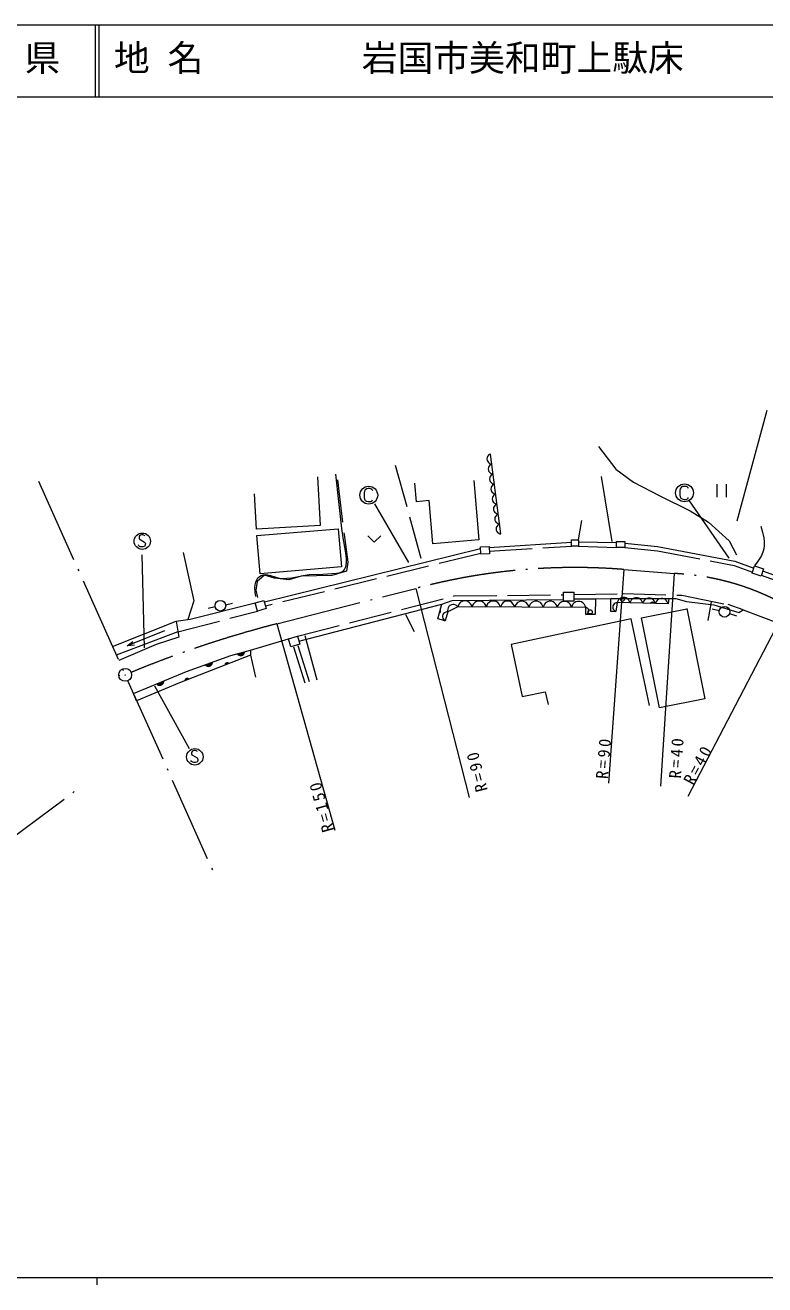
# Model space of a CAD drawing. Units: millimetres, scale not verified. Extents: x -625 to 705456, y -625 to 360858.
# Drawn here: x 383423 to 486824, y 184858 to 360858 of the extents above; entities that cross this region are included whole.
import ezdxf
from ezdxf.enums import TextEntityAlignment as Align

# ---------------------------------------------------------------- set-up
doc = ezdxf.new("R2010")
doc.units = ezdxf.units.MM
doc.header["$LTSCALE"] = 1000
doc.linetypes.add('DASHED', pattern=[7.5, 6, -1.5])
doc.linetypes.add('LONG_DASHED_DOTTED', pattern=[15.25, 12, -1.5, 0.25, -1.5])
doc.layers.add('S-SUV', color=7, linetype='Continuous', lineweight=13)
doc.styles.add('ＭＳ ゴシック', font='')
doc.styles.get('ＭＳ ゴシック').set_extended_font_data('MS Gothic')

msp = doc.modelspace()

# ---------------------------------------------------------------- linework, layer by layer
at = {"layer": 'S-SUV'}
for p, q in [((705456, 360858), (65456, 360858)), ((393206, 360858), (393206, 350858)), ((393706, 360858), (393706, 350858)), ((65456, 350858), (705456, 350858)), ((487125, 307008), (482897, 291578)), ((448010, 300438), (447979, 300267)), ((447979, 300267), (448007, 300051)), ((448007, 300051), (448081, 299893)), ((448074, 300602), (448010, 300438)), ((448210, 300758), (448074, 300602)), ((448081, 299893), (448185, 299751)), ((448185, 299751), (448356, 299635)), ((448256, 299206), (448192, 299042)), ((448335, 300859), (448210, 300758)), ((448391, 299362), (448256, 299206)), ((448489, 300933), (448335, 300859)), ((448356, 299635), (448502, 299572)), ((448517, 299464), (448391, 299362)), ((449940, 289768), (448489, 300933)), ((448502, 299572), (448670, 299537)), ((448670, 299537), (448517, 299464)), ((424267, 297733), (424647, 290960)), ((427294, 294323), (426875, 298110)), ((448192, 299042), (448161, 298871)), ((448161, 298871), (448189, 298655)), ((448189, 298655), (448262, 298498)), ((448262, 298498), (448366, 298355)), ((448373, 297647), (448342, 297476)), ((448342, 297476), (448370, 297259)), ((448366, 298355), (448537, 298239)), ((448437, 297811), (448373, 297647)), ((448573, 297967), (448437, 297811)), ((448537, 298239), (448684, 298177)), ((448698, 298068), (448573, 297967)), ((448684, 298177), (448852, 298142)), ((448852, 298142), (448698, 298068)), ((463944, 297779), (465457, 288702)), ((430852, 295749), (430802, 295499)), ((430971, 295924), (430852, 295749)), ((431171, 296062), (430971, 295924)), ((431365, 296099), (431171, 296062)), ((431609, 296099), (431365, 296099)), ((431752, 296062), (431609, 296099)), ((431871, 295993), (431752, 296062)), ((431959, 295905), (431871, 295993)), ((432009, 295787), (431959, 295905)), ((438118, 294277), (437901, 296853)), ((446133, 297230), (446830, 288930)), ((448370, 297259), (448444, 297102)), ((448444, 297102), (448547, 296960)), ((448554, 296251), (448523, 296080)), ((448523, 296080), (448551, 295864)), ((448547, 296960), (448719, 296844)), ((448551, 295864), (448625, 295707)), ((448618, 296415), (448554, 296251)), ((448754, 296571), (448618, 296415)), ((448625, 295707), (448729, 295564)), ((448719, 296844), (448865, 296781)), ((448879, 296673), (448754, 296571)), ((448865, 296781), (449033, 296746)), ((449033, 296746), (448879, 296673)), ((474990, 296070), (474940, 295820)), ((474940, 295820), (474940, 295207)), ((475109, 296245), (474990, 296070)), ((475309, 296382), (475109, 296245)), ((475503, 296420), (475309, 296382)), ((475746, 296420), (475503, 296420)), ((475890, 296382), (475746, 296420)), ((476009, 296313), (475890, 296382)), ((476096, 296226), (476009, 296313)), ((476146, 296107), (476096, 296226)), ((480096, 296733), (480096, 294933)), ((481477, 294933), (481477, 296733)), ((415777, 290463), (415502, 295377)), ((427699, 290516), (427294, 294323)), ((430802, 295499), (430802, 294887)), ((430802, 294887), (430852, 294624)), ((430852, 294624), (430946, 294468)), ((430946, 294468), (431127, 294337)), ((431127, 294337), (431352, 294287)), ((431352, 294287), (431590, 294287)), ((431590, 294287), (431771, 294305)), ((431771, 294305), (431865, 294362)), ((431865, 294362), (431952, 294443)), ((431952, 294443), (431990, 294530)), ((432277, 293980), (436991, 285763)), ((439913, 294427), (438118, 294277)), ((440419, 288392), (439913, 294427)), ((448736, 294855), (448705, 294685)), ((448705, 294685), (448733, 294468)), ((448729, 295564), (448900, 295448)), ((448733, 294468), (448806, 294311)), ((448800, 295020), (448736, 294855)), ((448935, 295176), (448800, 295020)), ((448806, 294311), (448910, 294169)), ((448900, 295448), (449046, 295385)), ((448910, 294169), (449081, 294052)), ((449061, 295277), (448935, 295176)), ((449046, 295385), (449214, 295350)), ((449214, 295350), (449061, 295277)), ((449081, 294052), (449228, 293990)), ((449228, 293990), (449396, 293955)), ((449396, 293955), (449242, 293882)), ((474940, 295207), (474990, 294945)), ((474990, 294945), (475084, 294788)), ((475084, 294788), (475265, 294657)), ((475265, 294657), (475490, 294607)), ((475490, 294607), (475728, 294607)), ((475728, 294607), (475909, 294626)), ((475909, 294626), (476003, 294682)), ((476003, 294682), (476090, 294763)), ((476090, 294763), (476128, 294851)), ((476235, 294402), (481775, 286400)), ((448917, 293460), (448886, 293289)), ((448886, 293289), (448914, 293073)), ((448914, 293073), (448988, 292916)), ((448981, 293624), (448917, 293460)), ((449117, 293780), (448981, 293624)), ((448988, 292916), (449091, 292773)), ((449091, 292773), (449263, 292657)), ((449162, 292229), (449098, 292064)), ((449242, 293882), (449117, 293780)), ((449298, 292385), (449162, 292229)), ((449263, 292657), (449409, 292594)), ((449423, 292486), (449298, 292385)), ((449409, 292594), (449577, 292559)), ((449577, 292559), (449423, 292486)), ((424647, 290960), (415777, 290463)), ((415816, 289533), (427184, 290498)), ((427184, 290498), (427638, 285156)), ((427864, 289217), (427699, 290516)), ((449098, 292064), (449067, 291894)), ((449067, 291894), (449096, 291677)), ((449096, 291677), (449169, 291520)), ((449169, 291520), (449273, 291378)), ((449280, 290669), (449249, 290498)), ((449249, 290498), (449277, 290282)), ((449273, 291378), (449444, 291261)), ((449344, 290833), (449280, 290669)), ((449479, 290989), (449344, 290833)), ((449444, 291261), (449591, 291199)), ((449605, 291091), (449479, 290989)), ((449591, 291199), (449758, 291164)), ((449758, 291164), (449605, 291091)), ((460788, 288950), (461237, 291648)), ((486267, 290849), (486505, 290039)), ((399352, 289380), (399347, 289248)), ((399347, 289248), (399352, 289162)), ((399427, 289507), (399352, 289380)), ((399352, 289162), (399398, 289047)), ((399398, 289047), (399479, 288983)), ((399554, 289593), (399427, 289507)), ((399479, 288983), (400106, 288621)), ((399703, 289633), (399554, 289593)), ((399881, 289633), (399703, 289633)), ((400002, 289610), (399881, 289633)), ((400088, 289570), (400002, 289610)), ((400152, 289501), (400088, 289570)), ((416272, 284190), (415816, 289564)), ((428087, 287938), (427864, 289217)), ((431334, 289496), (432234, 288646)), ((432234, 288646), (433134, 289496)), ((446830, 288930), (440419, 288392)), ((449277, 290282), (449350, 290125)), ((449350, 290125), (449454, 289982)), ((449454, 289982), (449625, 289866)), ((449625, 289866), (449772, 289803)), ((449772, 289803), (449940, 289768)), ((459790, 288059), (459790, 288950)), ((459790, 288950), (460788, 288950)), ((460788, 288950), (460788, 288059)), ((460788, 288665), (466098, 288595)), ((466098, 287881), (466098, 288736)), ((466098, 288736), (467274, 288736)), ((467274, 288736), (467274, 287881)), ((486505, 290039), (486685, 289209)), ((486685, 289209), (486740, 288682)), ((486740, 288682), (486733, 288149)), ((399329, 288127), (399249, 288259)), ((399421, 288040), (399329, 288127)), ((399531, 287989), (399421, 288040)), ((399646, 287971), (399531, 287989)), ((399910, 287971), (399646, 287971)), ((400088, 288023), (399910, 287971)), ((400169, 288127), (400088, 288023)), ((400106, 288621), (400175, 288518)), ((400209, 288236), (400169, 288127)), ((400175, 288518), (400221, 288374)), ((400221, 288374), (400209, 288236)), ((405524, 287165), (406989, 280413)), ((447082, 287714), (416874, 280224)), ((428249, 287145), (428087, 287938)), ((428352, 286343), (428249, 287145)), ((447072, 287988), (448279, 288029)), ((447108, 286954), (447072, 287988)), ((448315, 286996), (447108, 286954)), ((448279, 288029), (448315, 286996)), ((448284, 287879), (459790, 288627)), ((460788, 288059), (459790, 288059)), ((467274, 287881), (466098, 287881)), ((467274, 288483), (471836, 288023)), ((471836, 288023), (482618, 285956)), ((486551, 287241), (486350, 286769)), ((486672, 287691), (486551, 287241)), ((486733, 288149), (486672, 287691)), ((399727, 286846), (400046, 273852)), ((427638, 285156), (416272, 284190)), ((428206, 285070), (428295, 285375)), ((428295, 285375), (428354, 285857)), ((428354, 285857), (428352, 286343)), ((482618, 285956), (485273, 285009)), ((485047, 284281), (485368, 285315)), ((485744, 285812), (485368, 285315)), ((485368, 285315), (486650, 284917)), ((486088, 286311), (485744, 285812)), ((486350, 286769), (486088, 286311)), ((415790, 283359), (415968, 283628)), ((415968, 283628), (416161, 283815)), ((416161, 283815), (416402, 283960)), ((416402, 283960), (416690, 284059)), ((416690, 284059), (416991, 284097)), ((416991, 284097), (417349, 284068)), ((417349, 284068), (417696, 283978)), ((417696, 283978), (418303, 283770)), ((418303, 283770), (418943, 283615)), ((418943, 283615), (419480, 283565)), ((419480, 283565), (420018, 283574)), ((420018, 283574), (420710, 283653)), ((420710, 283653), (421405, 283793)), ((421405, 283793), (422266, 283977)), ((422266, 283977), (423144, 284104)), ((423144, 284104), (425044, 284161)), ((425044, 284161), (426959, 284279)), ((426959, 284279), (427341, 284358)), ((427341, 284358), (427699, 284493)), ((427699, 284493), (427906, 284630)), ((427906, 284630), (428070, 284811)), ((428070, 284811), (428206, 285070)), ((467133, 284806), (464980, 254942)), ((472305, 254544), (474216, 284243)), ((486330, 283883), (485047, 284281)), ((486650, 284917), (486330, 283883)), ((490672, 283082), (486539, 284557)), ((415540, 282267), (415570, 282661)), ((415586, 281650), (415540, 282267)), ((415570, 282661), (415662, 283055)), ((415690, 281050), (415586, 281650)), ((415662, 283055), (415790, 283359)), ((438055, 282168), (445480, 252941)), ((458665, 280370), (458665, 281632)), ((458665, 281632), (460116, 281632)), ((460116, 281632), (460116, 280370)), ((406989, 280413), (406161, 277801)), ((406484, 277863), (415579, 280144)), ((411445, 279888), (412426, 280084)), ((415579, 280144), (416804, 280481)), ((415893, 279003), (415579, 280144)), ((416804, 280481), (417117, 279340)), ((421677, 274795), (441688, 279956)), ((441105, 277900), (441688, 279956)), ((441688, 279956), (443100, 280455)), ((443019, 279872), (442802, 279763)), ((443210, 279902), (443019, 279872)), ((443100, 280455), (458639, 280630)), ((443406, 279895), (443210, 279902)), ((443620, 279809), (443406, 279895)), ((444100, 280001), (443985, 279808)), ((444295, 280219), (444100, 280001)), ((444514, 280337), (444295, 280219)), ((444748, 280411), (444514, 280337)), ((445056, 280410), (444748, 280411)), ((445289, 280334), (445056, 280410)), ((445507, 280214), (445289, 280334)), ((445700, 279995), (445507, 280214)), ((445818, 279801), (445700, 279995)), ((446087, 279993), (445972, 279800)), ((446282, 280211), (446087, 279993)), ((446501, 280330), (446282, 280211)), ((446735, 280403), (446501, 280330)), ((447043, 280402), (446735, 280403)), ((447276, 280327), (447043, 280402)), ((447494, 280206), (447276, 280327)), ((447687, 279987), (447494, 280206)), ((447806, 279793), (447687, 279987)), ((448075, 279986), (447960, 279792)), ((448269, 280203), (448075, 279986)), ((448488, 280322), (448269, 280203)), ((448722, 280395), (448488, 280322)), ((449030, 280394), (448722, 280395)), ((449263, 280319), (449030, 280394)), ((449481, 280199), (449263, 280319)), ((449674, 279979), (449481, 280199)), ((449793, 279785), (449674, 279979)), ((450062, 279978), (449947, 279784)), ((450256, 280196), (450062, 279978)), ((450475, 280314), (450256, 280196)), ((450709, 280388), (450475, 280314)), ((451017, 280386), (450709, 280388)), ((451250, 280311), (451017, 280386)), ((451468, 280191), (451250, 280311)), ((451661, 279972), (451468, 280191)), ((451780, 279777), (451661, 279972)), ((452049, 279970), (451934, 279777)), ((452243, 280188), (452049, 279970)), ((452463, 280306), (452243, 280188)), ((452696, 280380), (452463, 280306)), ((453004, 280379), (452696, 280380)), ((453238, 280303), (453004, 280379)), ((453456, 280183), (453238, 280303)), ((453649, 279964), (453456, 280183)), ((453767, 279770), (453649, 279964)), ((454036, 279962), (453921, 279769)), ((454231, 280180), (454036, 279962)), ((454450, 280298), (454231, 280180)), ((454683, 280372), (454450, 280298)), ((454991, 280371), (454683, 280372)), ((455225, 280295), (454991, 280371)), ((455443, 280175), (455225, 280295)), ((455636, 279956), (455443, 280175)), ((455754, 279762), (455636, 279956)), ((456023, 279954), (455908, 279761)), ((456218, 280172), (456023, 279954)), ((456437, 280291), (456218, 280172)), ((456671, 280364), (456437, 280291)), ((456979, 280363), (456671, 280364)), ((457212, 280288), (456979, 280363)), ((457430, 280168), (457212, 280288)), ((457623, 279948), (457430, 280168)), ((457741, 279754), (457623, 279948)), ((458010, 279947), (457895, 279753)), ((458205, 280165), (458010, 279947)), ((458424, 280283), (458205, 280165)), ((458658, 280356), (458424, 280283)), ((458966, 280355), (458658, 280356)), ((460116, 280370), (458665, 280370)), ((459199, 280280), (458966, 280355)), ((459417, 280160), (459199, 280280)), ((459610, 279940), (459417, 280160)), ((459729, 279746), (459610, 279940)), ((459998, 279939), (459883, 279746)), ((460192, 280157), (459998, 279939)), ((460144, 280700), (463154, 280700)), ((460411, 280275), (460192, 280157)), ((460645, 280349), (460411, 280275)), ((460953, 280347), (460645, 280349)), ((461186, 280272), (460953, 280347)), ((461404, 280152), (461186, 280272)), ((461597, 279933), (461404, 280152)), ((461716, 279738), (461597, 279933)), ((463154, 280700), (463119, 278530)), ((463154, 280700), (465289, 280770)), ((465289, 278915), (465289, 280770)), ((465289, 280770), (473409, 280770)), ((465667, 279881), (465596, 279745)), ((465763, 280003), (465667, 279881)), ((465918, 280100), (465763, 280003)), ((466050, 280153), (465918, 280100)), ((466199, 280175), (465989, 278950)), ((466199, 280175), (466050, 280153)), ((466275, 280377), (466199, 280175)), ((473304, 280000), (466199, 280175)), ((466382, 280548), (466275, 280377)), ((466560, 280739), (466382, 280548)), ((466758, 280841), (466560, 280739)), ((466968, 280902), (466758, 280841)), ((467243, 280895), (466968, 280902)), ((467450, 280824), (467243, 280895)), ((467643, 280712), (467450, 280824)), ((467811, 280513), (467643, 280712)), ((467914, 280337), (467811, 280513)), ((467975, 280131), (467914, 280337)), ((468051, 280333), (467975, 280131)), ((468158, 280504), (468051, 280333)), ((468336, 280695), (468158, 280504)), ((468534, 280797), (468336, 280695)), ((468744, 280858), (468534, 280797)), ((469019, 280852), (468744, 280858)), ((469227, 280780), (469019, 280852)), ((469419, 280668), (469227, 280780)), ((469588, 280469), (469419, 280668)), ((469690, 280293), (469588, 280469)), ((469752, 280087), (469690, 280293)), ((469828, 280290), (469752, 280087)), ((469934, 280460), (469828, 280290)), ((470112, 280651), (469934, 280460)), ((470310, 280753), (470112, 280651)), ((470520, 280815), (470310, 280753)), ((470796, 280808), (470520, 280815)), ((471003, 280736), (470796, 280808)), ((471196, 280625), (471003, 280736)), ((471364, 280425), (471196, 280625)), ((471466, 280249), (471364, 280425)), ((471528, 280043), (471466, 280249)), ((471604, 280246), (471528, 280043)), ((471710, 280417), (471604, 280246)), ((471888, 280608), (471710, 280417)), ((472086, 280709), (471888, 280608)), ((472297, 280771), (472086, 280709)), ((472572, 280764), (472297, 280771)), ((472779, 280692), (472572, 280764)), ((472972, 280581), (472779, 280692)), ((473140, 280381), (472972, 280581)), ((473242, 280205), (473140, 280381)), ((473304, 280000), (473242, 280205)), ((473409, 280770), (473304, 280000)), ((473327, 280746), (474381, 280746)), ((474381, 280746), (475855, 280324)), ((475855, 280324), (479699, 279850)), ((479332, 280292), (478846, 277658)), ((479699, 279850), (483175, 278797)), ((483807, 279166), (481700, 279903)), ((409976, 279585), (408998, 279376)), ((417117, 279340), (415893, 279003)), ((436608, 278502), (437819, 276145)), ((441828, 278524), (441768, 278334)), ((441768, 278334), (441769, 278176)), ((441769, 278176), (441800, 278018)), ((441919, 278653), (441828, 278524)), ((442035, 278765), (441919, 278653)), ((442207, 278842), (442035, 278765)), ((442505, 278880), (442120, 277655)), ((442350, 278878), (442207, 278842)), ((442505, 278880), (442350, 278878)), ((442493, 279245), (442480, 279069)), ((442480, 279069), (442505, 278880)), ((442552, 279468), (442493, 279245)), ((443905, 279580), (442505, 278880)), ((442664, 279629), (442552, 279468)), ((442802, 279763), (442664, 279629)), ((443772, 279714), (443620, 279809)), ((443905, 279580), (443772, 279714)), ((443985, 279808), (443905, 279580)), ((461789, 279510), (443905, 279580)), ((445892, 279572), (445818, 279801)), ((445972, 279800), (445892, 279572)), ((447879, 279564), (447806, 279793)), ((447960, 279792), (447879, 279564)), ((449866, 279556), (449793, 279785)), ((449947, 279784), (449866, 279556)), ((451853, 279548), (451780, 279777)), ((451934, 279777), (451853, 279548)), ((453841, 279541), (453767, 279770)), ((453921, 279769), (453841, 279541)), ((455828, 279533), (455754, 279762)), ((455908, 279761), (455828, 279533)), ((457815, 279525), (457741, 279754)), ((457895, 279753), (457815, 279525)), ((459802, 279517), (459729, 279746)), ((459883, 279746), (459802, 279517)), ((461789, 279510), (461716, 279738)), ((461824, 278530), (461789, 279510)), ((461903, 279474), (461789, 279510)), ((461824, 278530), (461936, 278570)), ((463119, 278530), (461824, 278530)), ((462001, 279421), (461903, 279474)), ((461936, 278570), (462029, 278633)), ((462112, 279330), (462001, 279421)), ((462029, 278633), (462134, 278732)), ((462175, 279224), (462112, 279330)), ((462134, 278732), (462188, 278842)), ((462216, 279110), (462175, 279224)), ((462188, 278842), (462221, 278958)), ((462221, 278958), (462216, 279110)), ((465989, 278950), (465289, 278915)), ((465596, 279745), (465563, 279555)), ((465563, 279555), (465585, 279404)), ((465585, 279404), (465635, 279256)), ((465635, 279256), (465749, 279114)), ((465749, 279114), (465857, 279023)), ((465857, 279023), (465989, 278950)), ((469601, 278064), (475906, 279322)), ((475906, 279356), (478424, 266735)), ((489950, 279684), (476064, 253091)), ((480455, 279050), (479474, 279249)), ((481901, 278664), (482850, 278347)), ((483175, 278797), (483807, 279166)), ((483807, 279166), (488757, 277323)), ((395636, 274031), (404517, 277606)), ((404517, 277606), (406484, 277863)), ((404517, 277606), (404888, 275354)), ((418594, 277220), (426733, 248360)), ((442120, 277655), (441105, 277900)), ((441800, 278018), (441897, 277856)), ((441897, 277856), (441994, 277748)), ((441994, 277748), (442120, 277655)), ((468127, 277905), (451344, 274332)), ((470700, 265819), (468127, 277905)), ((472112, 265476), (469601, 278064)), ((404768, 276082), (396166, 272846)), ((402892, 276238), (397674, 274128)), ((397674, 274128), (398495, 274767)), ((404888, 275354), (401723, 274328)), ((414943, 273520), (420252, 275135)), ((420252, 275135), (421514, 275486)), ((420568, 274000), (420252, 275135)), ((421514, 275486), (421830, 274350)), ((422526, 275568), (424187, 269369)), ((401723, 274328), (396500, 272101)), ((398709, 274236), (397674, 274128)), ((414943, 272856), (404980, 268982)), ((405977, 270531), (412176, 272801)), ((412176, 272801), (414943, 273520)), ((413076, 273035), (414043, 273286)), ((413141, 272933), (413076, 273035)), ((414035, 273220), (413115, 272981)), ((413223, 272854), (413141, 272933)), ((413155, 272926), (414026, 273153)), ((414006, 273083), (413210, 272876)), ((413345, 272772), (413223, 272854)), ((413269, 272827), (413973, 273010)), ((413931, 272934), (413345, 272782)), ((413475, 272751), (413835, 272845)), ((413844, 272839), (413740, 272774)), ((413936, 272925), (413844, 272839)), ((414002, 273056), (413936, 272925)), ((414034, 273165), (414002, 273056)), ((414043, 273286), (414034, 273165)), ((414943, 273520), (414943, 272856)), ((414943, 272856), (415607, 269757)), ((421830, 274350), (420568, 274000)), ((420921, 274018), (422526, 268982)), ((421530, 274185), (423135, 269148)), ((451344, 274332), (452897, 267038)), ((408607, 271494), (409546, 271838)), ((408681, 271399), (408607, 271494)), ((409544, 271771), (408652, 271444)), ((408771, 271328), (408681, 271399)), ((408697, 271394), (409542, 271703)), ((409528, 271632), (408756, 271349)), ((408901, 271258), (408771, 271328)), ((408819, 271306), (409502, 271556)), ((409468, 271477), (408899, 271269)), ((409024, 271240), (408901, 271258)), ((409148, 271245), (409024, 271240)), ((409031, 271250), (409381, 271378)), ((409293, 271298), (409148, 271245)), ((409391, 271374), (409293, 271298)), ((409473, 271468), (409391, 271374)), ((409527, 271605), (409473, 271468)), ((409548, 271716), (409527, 271605)), ((409546, 271838), (409548, 271716)), ((411409, 271544), (411418, 271599)), ((411411, 271483), (411409, 271544)), ((411877, 271664), (411411, 271483)), ((411832, 271713), (411412, 271550)), ((411412, 271516), (411854, 271689)), ((411418, 271586), (411802, 271735)), ((411418, 271599), (411444, 271668)), ((411769, 271756), (411430, 271624)), ((411444, 271668), (411484, 271716)), ((411447, 271664), (411729, 271774)), ((411484, 271716), (411532, 271755)), ((411663, 271782), (411489, 271714)), ((411532, 271755), (411604, 271783)), ((411604, 271783), (411666, 271787)), ((411666, 271787), (411728, 271779)), ((411728, 271779), (411794, 271745)), ((411794, 271745), (411839, 271711)), ((411839, 271711), (411877, 271664)), ((413467, 272741), (413345, 272772)), ((413590, 272735), (413467, 272741)), ((413740, 272774), (413590, 272735)), ((398560, 267487), (405977, 270531)), ((405804, 269364), (405813, 269420)), ((405806, 269303), (405804, 269364)), ((406272, 269484), (405806, 269303)), ((406226, 269533), (405807, 269370)), ((405807, 269337), (406249, 269509)), ((405813, 269406), (406196, 269555)), ((405813, 269420), (405839, 269489)), ((406164, 269576), (405825, 269444)), ((405839, 269489), (405879, 269536)), ((405842, 269484), (406124, 269594)), ((405879, 269536), (405927, 269575)), ((406058, 269602), (405884, 269534)), ((405927, 269575), (405999, 269603)), ((405999, 269603), (406061, 269607)), ((406061, 269607), (406123, 269599)), ((406123, 269599), (406188, 269565)), ((406188, 269565), (406234, 269531)), ((406234, 269531), (406272, 269484)), ((404980, 268982), (399002, 266436)), ((401523, 268565), (406364, 259775)), ((401806, 268819), (402731, 269199)), ((401884, 268727), (401806, 268819)), ((402731, 269132), (401852, 268771)), ((401976, 268660), (401884, 268727)), ((401899, 268723), (402732, 269065)), ((402721, 268993), (401960, 268680)), ((402108, 268595), (401976, 268660)), ((402025, 268639), (402698, 268916)), ((402667, 268835), (402107, 268605)), ((402233, 268581), (402108, 268595)), ((402356, 268591), (402233, 268581)), ((402239, 268592), (402584, 268734)), ((402499, 268650), (402356, 268591)), ((402594, 268730), (402499, 268650)), ((402673, 268827), (402594, 268730)), ((402721, 268966), (402673, 268827)), ((402737, 269078), (402721, 268966)), ((402731, 269199), (402737, 269078)), ((452897, 267038), (456140, 267728)), ((456140, 267728), (456525, 265920)), ((399002, 266436), (398560, 267487)), ((478424, 266735), (472112, 265476)), ((406696, 259252), (406690, 259120)), ((406690, 259120), (406696, 259034)), ((406771, 259379), (406696, 259252)), ((406696, 259034), (406742, 258919)), ((406742, 258919), (406823, 258856)), ((406897, 259465), (406771, 259379)), ((406823, 258856), (407449, 258493)), ((407047, 259505), (406897, 259465)), ((407225, 259505), (407047, 259505)), ((407346, 259482), (407225, 259505)), ((407432, 259442), (407346, 259482)), ((407495, 259373), (407432, 259442)), ((406673, 257999), (406593, 258131)), ((406765, 257913), (406673, 257999)), ((406874, 257861), (406765, 257913)), ((406989, 257844), (406874, 257861)), ((407254, 257844), (406989, 257844)), ((407432, 257895), (407254, 257844)), ((407513, 257999), (407432, 257895)), ((407449, 258493), (407518, 258390)), ((407553, 258108), (407513, 257999)), ((407518, 258390), (407564, 258246)), ((407564, 258246), (407553, 258108)), ((65456, 185858), (604456, 185858)), ((393456, 185858), (393456, 184858))]:
    msp.add_line(p, q, dxfattribs=at)
at = {"layer": 'S-SUV', "linetype": 'DASHED'}
for p, q in [((463562, 301969), (465988, 298819)), ((435170, 299398), (438877, 285888)), ((465988, 298819), (468450, 297009)), ((427095, 297356), (428006, 289690)), ((468450, 297009), (472143, 295090)), ((472143, 295090), (476380, 292990)), ((476380, 292990), (478950, 291397)), ((478950, 291397), (481847, 288826)), ((428006, 289690), (428540, 285826)), ((481847, 288826), (482861, 286871)), ((447105, 287052), (417021, 279691)), ((448302, 287351), (459790, 288059)), ((460788, 288059), (466098, 287881)), ((467274, 287881), (471826, 287418)), ((471826, 287418), (482517, 285351)), ((428540, 285826), (428320, 284569)), ((482517, 285351), (485091, 284423)), ((416884, 284003), (415847, 283124)), ((418266, 283595), (416884, 284003)), ((420277, 283343), (418266, 283595)), ((422005, 283878), (420277, 283343)), ((426310, 283972), (422005, 283878)), ((428320, 284569), (426310, 283972)), ((490397, 282511), (486356, 283967)), ((415847, 283124), (415690, 281898)), ((415690, 281898), (415879, 280893)), ((421514, 275486), (443373, 281114)), ((443373, 281114), (458645, 281272)), ((460162, 281325), (467008, 281430)), ((467008, 281430), (475223, 281220)), ((475223, 281220), (481700, 279903)), ((404768, 276082), (415893, 279003))]:
    msp.add_line(p, q, dxfattribs=at)
at = {"layer": 'S-SUV', "linetype": 'LONG_DASHED_DOTTED'}
for p, q in [((385295, 297152), (409991, 241936)), ((467133, 284806), (474216, 284243)), ((418594, 277220), (438055, 282168)), ((342486, 218307), (390549, 253977))]:
    msp.add_line(p, q, dxfattribs=at)
at = {"layer": 'S-SUV'}
for centre, radius in [((431459, 295193), 1244), ((475596, 295513), 1244), ((399795, 288759), 1144), ((410710, 279741), 746), ((462408, 278886), 298), ((481190, 278901), 746), ((397403, 270082), 896), ((396544, 269996), 31.3), ((396544, 269996), 25), ((396544, 269996), 18.8), ((396544, 269996), 12.5), ((396544, 269996), 6.3), ((397403, 270082), 27), ((407139, 258631), 1144)]:
    msp.add_circle(centre, radius, dxfattribs=at)
at = {"layer": 'S-SUV', "linetype": 'LONG_DASHED_DOTTED'}
for centre, radius, start, end in [((460263, 198956), 86124, 85.42486, 104.94342), ((472541, 249030), 35253, 60.40636, 87.27666), ((456982, 128235), 153852, 104.44882, 112.44843)]:
    msp.add_arc(centre, radius, start, end, dxfattribs=at)
at = {"layer": 'S-SUV'}
for centre, start, end in [((466917, 280682), 162.94153, 17.05846), ((471098, 279965), 15.88581, 161.29224), ((441195, 278969), 297.53831, 30.78054)]:
    msp.add_arc(centre, 298, start, end, dxfattribs=at)

# ---------------------------------------------------------------- texts
at = {"layer": 'S-SUV', "style": 'ＭＳ ゴシック'}
for s, p in [('山\u3000口\u3000県', (363331, 353358)), ('地 名', (395836, 353358)), ('岩国市美和町上駄床', (430480, 353358))]:
    msp.add_text(s, height=3666, dxfattribs=at).set_placement(p, align=Align.BOTTOM_LEFT)
at = {"layer": 'S-SUV', "char_height": 1686, "attachment_point": 7, "style": 'ＭＳ ゴシック'}
for s, insert, rotation in [('\\T1.3;R=90', (464898, 255483), 85.3), ('\\T1.3;R=40', (475134, 255562), 86.2), ('\\T1.3;R=90', (448126, 253987), 104.2), ('\\T1.3;R=40', (476866, 254538), 61.8), ('\\T1.3;R=150', (426653, 248383), 105.6)]:
    msp.add_mtext(s, dxfattribs=dict(at, insert=insert, rotation=rotation))

doc.saveas('drawing.dxf')
